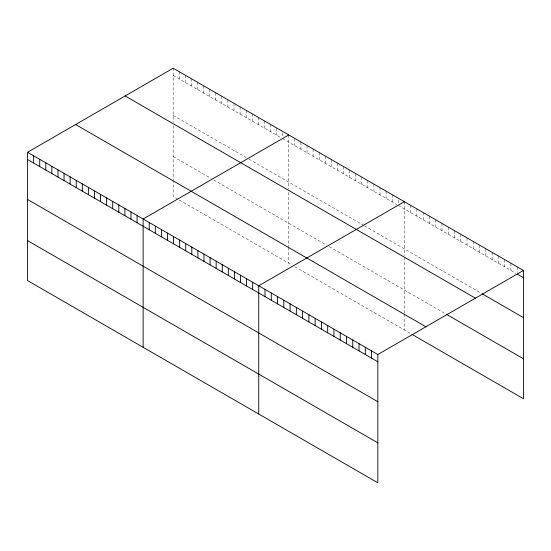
<?xml version="1.0" encoding="UTF-8"?>
<svg xmlns="http://www.w3.org/2000/svg" width="551" height="551" viewBox="0 0 551 551"><rect width="100%" height="100%" fill="white"/><g stroke="black" fill="none" stroke-linecap="round" stroke-linejoin="round"><path stroke-width="0.41" stroke-dasharray="2.75 2.07" d="M173.166 68.207L173.166 122.253M173.166 75.453L281.327 137.895M282.677 138.68L396.92 204.635M398.27 205.413L515.791 273.262M173.166 115.393L246.173 157.545M248.88 159.108L363.798 225.455M364.473 225.841L481.664 293.504M173.166 156.546L211.019 178.4M213.726 179.963L326.612 245.14M329.319 246.703L445.442 313.746M177.897 199.221L173.166 196.487L173.166 180.68M179.254 199.999L292.14 265.176M294.847 266.739L410.619 333.582M517.182 266.822L517.182 272.456M510.915 263.206L510.915 270.451M504.647 259.583L504.647 266.829M498.38 255.967L498.38 263.213M492.112 252.344L492.112 259.59M485.837 248.728L485.837 255.974M479.57 245.105L479.57 252.351M473.302 241.49L473.302 248.735M467.034 237.874L467.034 245.119M460.767 234.251L460.767 241.496M454.499 230.635L454.499 237.88M448.232 227.012L448.232 234.258M441.964 223.396L441.964 230.642M435.696 219.773L435.696 227.019M429.429 216.157L429.429 223.403M423.161 212.541L423.161 219.787M416.893 208.919L416.893 216.164M410.619 205.303L410.619 212.548M404.351 201.68L404.351 255.726M404.351 257.441L404.351 313.319M404.351 314.153L404.351 329.959M398.27 199.779L398.27 203.801M392.188 194.655L392.188 201.9M386.099 191.142L386.099 198.388M380.018 187.629L380.018 194.875M373.936 184.117L373.936 191.362M367.848 180.604L367.848 187.85M361.766 177.091L361.766 184.337M355.684 173.579L355.684 180.824M349.596 170.066L349.596 177.312M343.514 166.554L343.514 173.799M337.432 163.041L337.432 170.287M331.351 159.528L331.351 166.774M325.262 156.023L325.262 163.261M319.181 152.51L319.181 159.756M313.099 148.997L313.099 156.243M307.01 145.485L307.01 152.73M300.929 141.972L300.929 149.218M294.847 138.459L294.847 145.705M288.758 134.947L288.758 188.993M288.758 192.416L288.758 246.579M288.758 247.413L288.758 263.226M282.677 133.039L282.677 137.068M276.595 127.922L276.595 135.167M270.507 124.409L270.507 131.655M264.425 120.896L264.425 128.142M258.343 117.384L258.343 124.629M252.255 113.871L252.255 121.117M246.173 110.358L246.173 117.604M240.091 106.846L240.091 114.091M234.003 103.333L234.003 110.579M227.921 99.821L227.921 107.066M221.839 96.308L221.839 103.554M215.751 92.795L215.751 100.041M209.669 89.283L209.669 96.528M203.588 85.77L203.588 93.016M197.499 82.257L197.499 89.503M191.417 78.745L191.417 85.99M185.336 75.232L185.336 82.478M179.254 71.72L179.254 78.965M173.166 125.683L173.166 179.846"/><path stroke-width="0.83" d="M27.55 152.276L377.834 354.513L377.834 482.793L27.55 280.562L27.55 152.276L173.166 68.207L523.45 270.438L523.45 398.724L412.017 334.388M288.758 134.947L143.143 219.016L143.143 347.295M404.351 201.68L258.736 285.755L258.736 414.035M377.834 354.513L523.45 270.438M517.182 274.067L523.45 277.683M482.359 293.903L523.45 317.631M125.111 95.95L475.396 298.187M446.145 314.146L523.45 358.777M75.604 124.533L425.889 326.771M27.55 159.521L377.834 361.759M27.55 199.462L377.834 401.7M27.55 240.615L377.834 442.852M371.567 350.891L371.567 358.136M365.299 347.275L365.299 354.52M359.032 343.659L359.032 350.904M352.757 340.036L352.757 347.282M346.489 336.42L346.489 343.666M340.222 332.797L340.222 340.043M333.954 329.181L333.954 336.427M327.687 325.558L327.687 332.804M321.419 321.942L321.419 329.188M315.151 318.32L315.151 325.565M308.884 314.704L308.884 321.949M302.616 311.088L302.616 318.333M296.348 307.465L296.348 314.711M290.081 303.849L290.081 311.095M283.806 300.226L283.806 307.472M277.539 296.61L277.539 303.856M271.271 292.987L271.271 300.233M265.003 289.371L265.003 296.617M252.654 282.243L252.654 289.489M246.572 278.73L246.572 285.976M240.484 275.218L240.484 282.463M234.402 271.705L234.402 278.951M228.321 268.192L228.321 275.438M222.232 264.68L222.232 271.925M216.15 261.167L216.15 268.413M210.069 257.654L210.069 264.9M203.98 254.142L203.98 261.388M197.899 250.629L197.899 257.875M191.817 247.117L191.817 254.362M185.728 243.604L185.728 250.85M179.647 240.091L179.647 247.337M173.565 236.579L173.565 243.824M167.476 233.066L167.476 240.312M161.395 229.553L161.395 236.799M155.313 226.041L155.313 233.287M149.225 222.528L149.225 229.774M137.061 215.503L137.061 222.749M130.973 211.99L130.973 219.236M124.891 208.478L124.891 215.723M118.809 204.965L118.809 212.211M112.721 201.452L112.721 208.698M106.639 197.94L106.639 205.186M100.557 194.427L100.557 201.673M94.476 190.915L94.476 198.16M88.387 187.402L88.387 194.648M82.306 183.889L82.306 191.135M76.224 180.377L76.224 187.622M70.135 176.864L70.135 184.11M64.054 173.351L64.054 180.597M57.972 169.839L57.972 177.085M51.884 166.326L51.884 173.572M45.802 162.814L45.802 170.059M39.72 159.301L39.72 166.547M33.632 155.788L33.632 163.034"/></g></svg>
